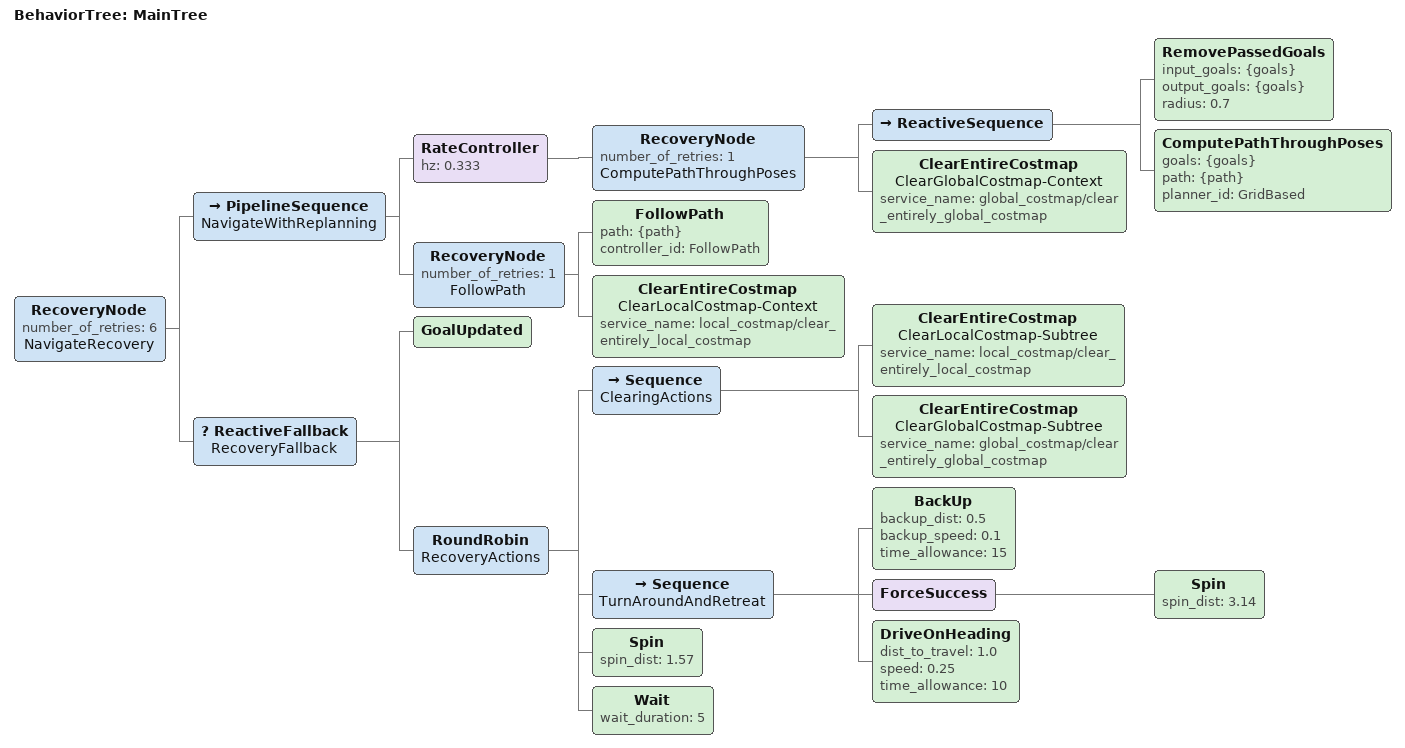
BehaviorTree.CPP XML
<!--
  nav2 の navigate_through_poses_w_replanning_and_recovery.xml を基に、単独の BackUp を外し、
  後退は引き返し（0.5 m 後退 → 反転 → 前進）の中だけに限定したもの。
  理由は navigate_to_pose_no_backup.xml と同じ（後方 150 度が未計測）。
-->
<root BTCPP_format="4" main_tree_to_execute="MainTree">
  <BehaviorTree ID="MainTree">
    <RecoveryNode number_of_retries="6" name="NavigateRecovery">
      <PipelineSequence name="NavigateWithReplanning">
        <RateController hz="0.333">
          <RecoveryNode number_of_retries="1" name="ComputePathThroughPoses">
            <ReactiveSequence>
              <RemovePassedGoals input_goals="{goals}" output_goals="{goals}" radius="0.7"/>
              <ComputePathThroughPoses goals="{goals}" path="{path}" planner_id="GridBased"/>
            </ReactiveSequence>
            <ClearEntireCostmap name="ClearGlobalCostmap-Context" service_name="global_costmap/clear_entirely_global_costmap"/>
          </RecoveryNode>
        </RateController>
        <RecoveryNode number_of_retries="1" name="FollowPath">
          <FollowPath path="{path}" controller_id="FollowPath"/>
          <ClearEntireCostmap name="ClearLocalCostmap-Context" service_name="local_costmap/clear_entirely_local_costmap"/>
        </RecoveryNode>
      </PipelineSequence>
      <ReactiveFallback name="RecoveryFallback">
        <GoalUpdated/>
        <RoundRobin name="RecoveryActions">
          <Sequence name="ClearingActions">
            <ClearEntireCostmap name="ClearLocalCostmap-Subtree" service_name="local_costmap/clear_entirely_local_costmap"/>
            <ClearEntireCostmap name="ClearGlobalCostmap-Subtree" service_name="global_costmap/clear_entirely_global_costmap"/>
          </Sequence>
          <Sequence name="TurnAroundAndRetreat">
            <BackUp backup_dist="0.5" backup_speed="0.1" time_allowance="15"/>
            <ForceSuccess>
              <Spin spin_dist="3.14"/>
            </ForceSuccess>
            <DriveOnHeading dist_to_travel="1.0" speed="0.25" time_allowance="10"/>
          </Sequence>
          <Spin spin_dist="1.57"/>
          <Wait wait_duration="5"/>
        </RoundRobin>
      </ReactiveFallback>
    </RecoveryNode>
  </BehaviorTree>
</root>
